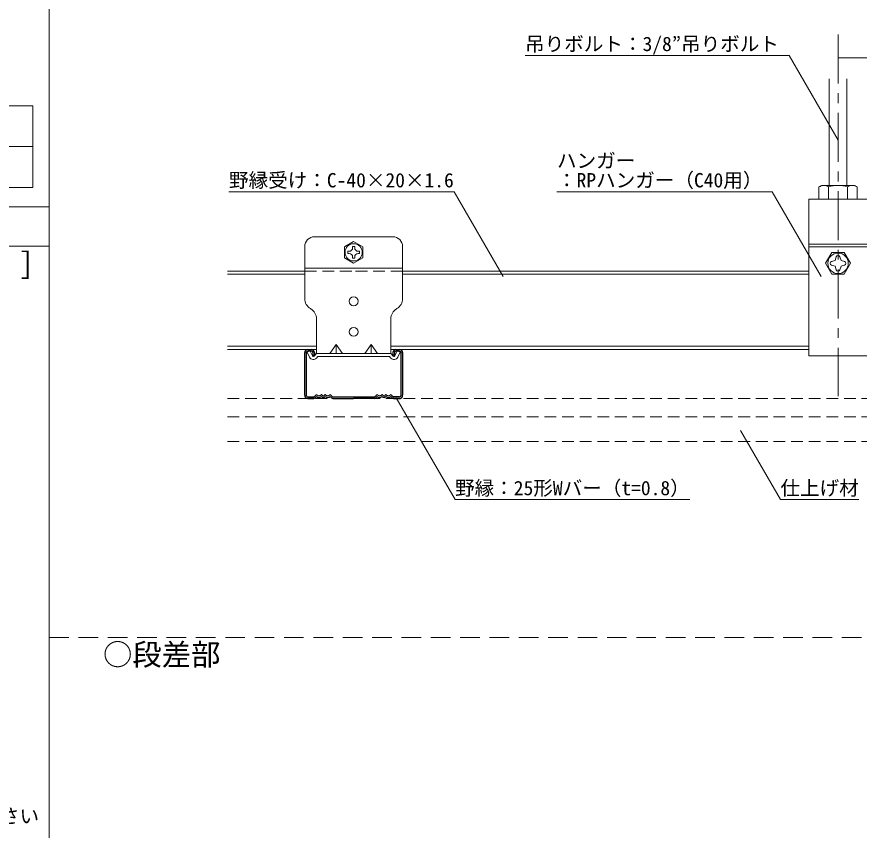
# Model space of a CAD drawing. Units: millimetres on the paper, enlarged 30 times, with parts at other scales. Extents: x -5796 to 5910, y -4184 to 4114.
# Drawn here: x 1984 to 4565, y -1727 to 767 of the extents above; entities that cross this region are included whole.
import ezdxf
from ezdxf.enums import TextEntityAlignment as Align

# ---------------------------------------------------------------- set-up
doc = ezdxf.new("R2010")
doc.units = ezdxf.units.MM
doc.header["$LTSCALE"] = 30
for name, pattern in [('CHAIN1', [8, 5, -1, 1, -1]), ('DASHED1', [1.8, 1.2, -0.6]), ('DASHED2', [3, 2, -1])]:
    doc.linetypes.add(name, pattern=pattern)
for name, color, linetype, lineweight in [('1-0_中心線', 4, 'CHAIN1', 9), ('1-1_吊り材', 7, 'Continuous', 18), ('1-2_野縁受け', 3, 'Continuous', 18), ('1-3_野縁', 2, 'Continuous', 25), ('1-5_寸法', 4, 'Continuous', 9), ('1-6_文字', 7, 'Continuous', 18), ('1-A_クリップ', 7, 'Continuous', 18), ('1-B_ビス', 3, 'Continuous', 18), ('1-C_パネル', 7, 'DASHED1', 18), ('3-6_文字', 4, 'Continuous', 18), ('4-6_文字', 7, 'Continuous', 18), ('F-2', 3, 'Continuous', 18), ('F-6_文字', 7, 'Continuous', 18)]:
    doc.layers.add(name, color=color, linetype=linetype, lineweight=lineweight)
doc.styles.add('ＭＳ ゴシック', font='')
doc.styles.get('ＭＳ ゴシック').set_extended_font_data('MS Gothic')

msp = doc.modelspace()

# ---------------------------------------------------------------- linework, layer by layer
at = {"layer": '1-0_中心線'}
msp.add_line((4500.8, 712.28), (4500.8, -396.82), dxfattribs=at)
at = {"layer": '1-1_吊り材'}
for p, q in [((4473.8, 576.74), (4473.8, 249.72)), ((4527.8, 576.74), (4527.8, 249.72)), ((4449.87, 249.72), (4442, 245.17)), ((4442, 207.72), (4442, 245.17)), ((4449.87, 249.72), (4551.72, 249.72)), ((4471.4, 207.72), (4471.4, 245.17)), ((4530.2, 207.72), (4530.2, 245.17)), ((4551.72, 249.72), (4559.6, 245.17)), ((4559.6, 207.72), (4559.6, 245.17)), ((4410.8, 207.72), (4590.8, 207.72)), ((4410.8, -272.28), (4410.8, 207.72)), ((4410.8, 69.72), (4590.8, 69.72)), ((4410.8, 61.42), (4590.8, 61.42)), ((4590.8, -272.28), (4410.8, -272.28))]:
    msp.add_line(p, q, dxfattribs=at)
for centre, radius, start, end in [((4461.21, 209.09), 40.88, 96.34294, 118.04132), ((4455.7, 220.46), 29.27, 57.57118, 88.04459), ((4500.8, 152.42), 97.3, 72.41205, 107.58797), ((4545.9, 220.46), 29.27, 91.95543, 122.42883), ((4540.38, 209.09), 40.88, 61.95869, 83.65707)]:
    msp.add_arc(centre, radius, start, end, dxfattribs=at)
at = {"layer": '1-2_野縁受け'}
for p, q in [((2629.02, -13.08), (2866.01, -13.08)), ((2629.02, -22.68), (2866.01, -22.68)), ((3166.01, -13.08), (4410.8, -13.08)), ((3166.01, -22.68), (4410.8, -22.68)), ((2629.02, -243.48), (2902.01, -243.48)), ((2629.02, -253.08), (2902.01, -253.08)), ((3130.02, -243.48), (4410.8, -243.48)), ((3130.02, -253.08), (4410.8, -253.08))]:
    msp.add_line(p, q, dxfattribs=at)
at = {"layer": '1-3_野縁'}
for p, q in [((2875.61, -253.08), (2886.41, -253.08)), ((2886.41, -257.88), (2875.61, -257.88)), ((3145.61, -253.08), (3156.41, -253.08)), ((3156.41, -257.88), (3145.61, -257.88)), ((2866.01, -393.48), (2866.01, -262.68)), ((2870.81, -262.68), (2870.81, -393.48)), ((2891.21, -262.68), (2891.21, -271.08)), ((2891.21, -271.08), (2896.01, -271.08)), ((2896.01, -262.68), (2896.01, -271.08)), ((3136.01, -262.68), (3136.01, -271.08)), ((3140.81, -271.08), (3136.01, -271.08)), ((3140.81, -262.68), (3140.81, -271.08)), ((3161.21, -393.48), (3161.21, -262.68)), ((3166.01, -262.68), (3166.01, -393.48)), ((2893.57, -403.08), (2872.05, -403.08)), ((2875.61, -398.28), (2893.57, -398.28)), ((2875.61, -403.08), (2893.57, -403.08)), ((2899.93, -393.16), (2895.69, -397.4)), ((2902.05, -397.08), (2897.81, -401.33)), ((2902.05, -397.08), (2897.81, -401.33)), ((2944.05, -397.08), (2948.3, -401.33)), ((2946.17, -393.16), (2950.42, -397.4)), ((2952.44, -403.08), (3015.96, -403.08)), ((2952.54, -398.28), (3079.57, -398.28)), ((3079.48, -403.08), (3015.96, -403.08)), ((3085.93, -393.16), (3081.69, -397.4)), ((3088.06, -397.08), (3083.81, -401.33)), ((3130.06, -397.08), (3134.3, -401.33)), ((3130.06, -397.08), (3134.3, -401.33)), ((3132.18, -393.16), (3136.42, -397.4)), ((3156.41, -398.28), (3138.54, -398.28)), ((3138.54, -403.08), (3160.06, -403.08)), ((3156.41, -403.08), (3138.54, -403.08))]:
    msp.add_line(p, q, dxfattribs=at)
for centre, radius, start, end in [((2875.61, -262.68), 9.6, 90, 180), ((2875.61, -262.68), 4.8, 90, 180), ((2886.41, -262.68), 9.6, 0.00699, 90), ((2886.41, -262.68), 4.8, 0.00699, 90), ((3145.61, -262.68), 9.6, 90, 180), ((3145.61, -262.68), 4.8, 90, 180), ((3156.41, -262.68), 9.6, 0, 90), ((3156.41, -262.68), 4.8, 0, 90), ((2875.61, -393.48), 9.6, 180, 270), ((2875.61, -393.48), 4.8, 180, 270), ((2893.57, -395.28), 3, 270, 314.99998), ((2893.57, -397.08), 6, 270, 315), ((2893.57, -397.08), 6, 270, 314.99998), ((2902.05, -395.28), 3, 46.39717, 135), ((2909.55, -389.21), 10.88, 226.39717, 313.60281), ((2909.55, -387.41), 7.88, 226.39717, 313.60281), ((2917.05, -395.28), 3, 36.86989, 133.60281), ((2923.05, -392.58), 7.5, 216.86989, 323.1301), ((2923.05, -390.78), 4.5, 216.86989, 323.1301), ((2929.05, -395.28), 3, 46.39717, 143.1301), ((2936.55, -389.21), 10.88, 226.39717, 313.60281), ((2936.55, -387.41), 7.88, 226.39717, 313.60281), ((2944.05, -395.28), 3, 44.99998, 133.60281), ((2952.54, -397.08), 6, 225, 270), ((2952.54, -395.28), 3, 225, 270), ((3079.57, -395.28), 3, 270, 315), ((3079.57, -397.08), 6, 270, 315), ((3088.06, -395.28), 3, 46.39719, 135.00002), ((3095.56, -389.21), 10.88, 226.39719, 313.60283), ((3095.56, -387.41), 7.88, 226.39719, 313.60283), ((3103.06, -395.28), 3, 36.8699, 133.60283), ((3109.06, -392.58), 7.5, 216.8699, 323.13011), ((3109.06, -390.78), 4.5, 216.8699, 323.13011), ((3115.06, -395.28), 3, 46.39719, 143.13011), ((3122.56, -389.21), 10.88, 226.39719, 313.60283), ((3122.56, -387.41), 7.88, 226.39719, 313.60283), ((3130.06, -395.28), 3, 45, 133.60283), ((3138.54, -397.08), 6, 225, 270), ((3138.54, -397.08), 6, 225.00002, 270), ((3138.54, -395.28), 3, 225.00002, 270), ((3156.41, -393.48), 4.8, 270, 0), ((3156.41, -393.48), 9.6, 270, 0)]:
    msp.add_arc(centre, radius, start, end, dxfattribs=at)
at = {"layer": '1-5_寸法'}
msp.add_line((4500.8, 641.13), (5400.8, 641.13), dxfattribs=at)
at = {"layer": '1-6_文字'}
for p, q in [((3541.4, 648.45), (4351.4, 648.45)), ((4351.4, 648.45), (4501.4, 388.65)), ((2633.85, 230.58), (3323.85, 230.58)), ((3323.85, 230.58), (3473.85, -29.23)), ((3639.26, 230.58), (4299.26, 230.58)), ((4299.26, 230.58), (4449.26, -29.23)), ((3326.76, -713.17), (3146.76, -401.4)), ((4324.13, -713.17), (4202.08, -501.78)), ((3326.76, -713.17), (4046.76, -713.17)), ((4324.13, -713.17), (4564.13, -713.17))]:
    msp.add_line(p, q, dxfattribs=at)
at = {"layer": '1-A_クリップ'}
for p, q in [((2896.01, 92.52), (3016.01, 92.52)), ((3136.01, 92.52), (3016.01, 92.52)), ((2866.01, 62.52), (2866.01, -97.1)), ((3166.01, 62.52), (3166.01, -97.1)), ((2866.01, -3.48), (3016.01, -3.48)), ((3166.01, -3.48), (3016.01, -3.48)), ((2883.49, -127.97), (2884.53, -128.6)), ((3148.53, -127.97), (3147.49, -128.6)), ((2902.01, -159.47), (2902.01, -265.08)), ((3130.01, -159.47), (3130.01, -265.08)), ((2879.34, -257.88), (2873.04, -261.03)), ((2889.62, -272.77), (2882.2, -257.88)), ((2962.02, -238.24), (2942.52, -265.08)), ((2962.02, -238.24), (2962.02, -265.08)), ((2962.02, -238.24), (2981.52, -265.08)), ((3070.02, -238.24), (3050.52, -265.08)), ((3070.02, -238.24), (3089.52, -265.08)), ((3070.02, -238.24), (3070.02, -265.08)), ((3142.41, -272.77), (3149.83, -257.88)), ((3152.69, -257.88), (3158.99, -261.03)), ((2881.03, -277.05), (2873.04, -261.03)), ((2894.54, -273.43), (2902.01, -265.08)), ((2901.69, -279.83), (2906.3, -274.68)), ((2902.01, -265.08), (3016.01, -265.08)), ((2906.3, -274.68), (3016.01, -274.68)), ((3130.02, -265.08), (3016.02, -265.08)), ((3125.73, -274.68), (3016.02, -274.68)), ((3130.34, -279.83), (3125.73, -274.68)), ((3137.49, -273.43), (3130.02, -265.08)), ((3151.01, -277.05), (3158.99, -261.03))]:
    msp.add_line(p, q, dxfattribs=at)
at = {"layer": '1-A_クリップ', "linetype": 'DASHED1'}
for p in [(2866.01, -13.08), (3166.01, -13.08)]:
    msp.add_line(p, (3016.01, -13.08), dxfattribs=at)
at = {"layer": '1-A_クリップ'}
for centre in [(3016.02, -105.48), (3016.02, -199.08)]:
    msp.add_circle(centre, 13.5, dxfattribs=at)
for centre, radius, start, end in [((2896.01, 62.52), 30, 90, 180), ((3136.01, 62.52), 30, 0, 90), ((2902.01, -97.1), 36, 180, 239.03689), ((3130.01, -97.1), 36, 300.96311, 0), ((2866.01, -159.47), 36, 0, 59.03689), ((3166.01, -159.47), 36, 120.96311, 180), ((2892.3, -271.43), 12.6, 206.5, 318.15813), ((2892.3, -271.43), 3, 206.5, 318.15813), ((3139.73, -271.43), 12.6, 221.84187, 333.5), ((3139.73, -271.43), 3, 221.84187, 333.5)]:
    msp.add_arc(centre, radius, start, end, dxfattribs=at)
at = {"layer": '1-B_ビス'}
for p, q in [((3016.02, 77.52), (2987.44, 61.02)), ((3016.02, 77.52), (3044.59, 61.02)), ((2987.44, 61.02), (2987.44, 28.02)), ((3012.42, 62.15), (3012.42, 58.82)), ((3019.62, 62.15), (3019.62, 57.26)), ((3019.62, 62.15), (3019.62, 58.82)), ((3044.59, 61.02), (3044.59, 28.02)), ((3016.02, 11.52), (2987.44, 28.02)), ((2998.38, 48.12), (3001.91, 48.12)), ((2998.38, 40.92), (3001.91, 40.92)), ((3012.42, 26.88), (3012.42, 30.22)), ((3016.02, 11.52), (3044.59, 28.02)), ((3019.62, 26.88), (3019.62, 31.77)), ((3019.62, 26.88), (3019.62, 30.22)), ((3033.65, 48.12), (3030.12, 48.12)), ((3033.65, 40.92), (3030.12, 40.92)), ((4491.8, 19.92), (4495.05, 30.66)), ((4509.8, 19.92), (4506.54, 30.66)), ((4491.8, 19.92), (4481.05, 16.66)), ((4491.8, 1.92), (4481.05, 5.18)), ((4491.8, 1.92), (4495.05, -8.82)), ((4509.8, 1.92), (4506.54, -8.82)), ((4509.8, 19.92), (4520.54, 16.66)), ((4509.8, 1.92), (4520.54, 5.18))]:
    msp.add_line(p, q, dxfattribs=at)
msp.add_lwpolyline([(4519.85, 43.92), (4481.74, 43.92), (4462.69, 10.92), (4481.74, -22.08), (4519.85, -22.08), (4538.9, 10.92)], close=True, dxfattribs=at)
for centre, radius in [((3016.02, 44.52), 26.4), ((4500.8, 10.92), 31.43)]:
    msp.add_circle(centre, radius, dxfattribs=at)
for centre, radius, start, end in [((3002.85, 57.7), 9.63, 264.36299, 6.67345), ((3016.02, 44.52), 18, 78.46303, 101.53696), ((3029.18, 57.7), 9.63, 173.32654, 275.63699), ((3016.02, 44.52), 18, 168.46303, 191.51331), ((3002.85, 31.34), 9.63, 353.32654, 95.63699), ((3016.02, 44.52), 18, 258.46303, 281.53696), ((3029.18, 31.34), 9.63, 84.36299, 186.67345), ((3016.02, 44.52), 18, 348.48668, 11.53696), ((4500.8, 28.92), 6, 16.8745, 163.12552), ((4482.8, 10.92), 6, 106.8745, 253.12552), ((4518.8, 10.92), 6, 286.8745, 73.12552), ((4500.8, -7.08), 6, 196.8745, 343.12552)]:
    msp.add_arc(centre, radius, start, end, dxfattribs=at)
at = {"layer": '1-C_パネル'}
for p, q in [((2629.02, -460.08), (5040.8, -460.08)), ((2629.02, -535.08), (5040.8, -535.08))]:
    msp.add_line(p, q, dxfattribs=at)
msp.add_lwpolyline([(2629.02, -403.08), (5040.8, -403.08), (5040.8, -535.08)], dxfattribs=at)
at = {"layer": '4-6_文字'}
for p, q in [((75.69, 368.86), (2032.69, 368.86)), ((75.69, 243.86), (2032.69, 243.86))]:
    msp.add_line(p, q, dxfattribs=at)
msp.add_lwpolyline([(2032.69, 243.86), (2032.69, 493.86), (75.69, 493.86)], dxfattribs=at)
at = {"layer": 'F-2'}
for p, q in [((2082.69, 3783.86), (2082.69, -3656.14)), ((-5790.28, 183.86), (2082.69, 183.86)), ((-5790.28, 63.86), (2082.69, 63.86))]:
    msp.add_line(p, q, dxfattribs=at)
at = {"layer": 'F-2', "linetype": 'DASHED2'}
msp.add_line((2082.69, -1136.14), (5909.72, -1136.14), dxfattribs=at)

# ---------------------------------------------------------------- texts
at = {"layer": '1-6_文字', "color": 4, "style": 'ＭＳ ゴシック'}
for s, p in [('吊りボルト：3/8”吊りボルト', (3541.4, 648.45)), ('ハンガー', (3639.26, 290.58)), ('野縁受け：C-40×20×1.6', (2633.85, 230.58)), ('：RPハンガー（C40用）', (3639.26, 230.58)), ('野縁：25形Wバー（t=0.8）', (3326.76, -713.17)), ('仕上げ材', (4324.13, -713.17))]:
    msp.add_text(s, height=43.99, dxfattribs=at).set_placement(p, align=Align.BOTTOM_LEFT)
at = {"layer": '3-6_文字', "style": 'ＭＳ ゴシック'}
msp.add_text('※３：下穴が無く総板厚が3.2mmを超える場合はφ4.8×25以上のビスをご使用下さい', height=43.99, dxfattribs=at).set_placement((-212.8, -1718.7), align=Align.BOTTOM_LEFT)
at = {"layer": 'F-6_文字', "style": 'ＭＳ ゴシック'}
for s, p in [('[ 単位:mm,縮尺:1/20 ] ', (1092.69, -41.14)), ('\u3000○段差部', (2157.69, -1241.14))]:
    msp.add_text(s, height=65.98, dxfattribs=at).set_placement(p, align=Align.BOTTOM_LEFT)

doc.saveas('drawing.dxf')
